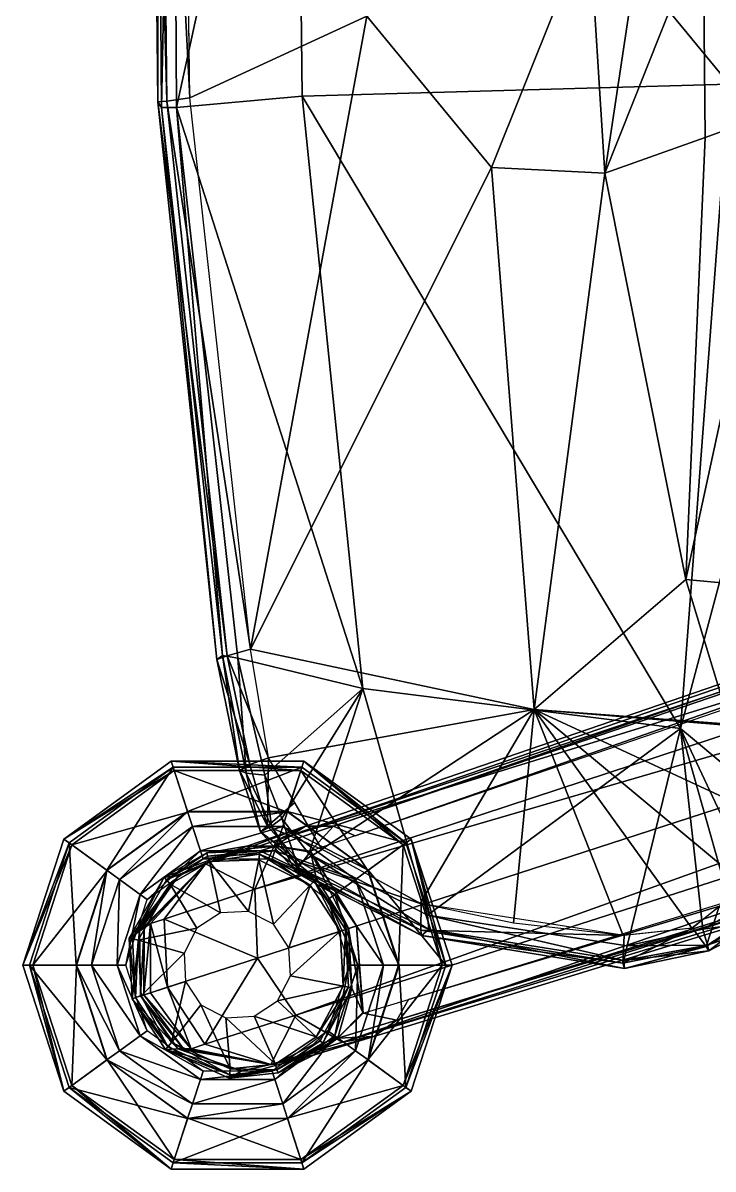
# Model space of a CAD drawing. Header units: inches. Extents: x -13.3 to 13.3, y -2.3 to 23.
# Drawn here: x -13.32 to -10.11, y 6.65 to 11.99 of the extents above; entities that cross this region are included whole.
import ezdxf

# ---------------------------------------------------------------- set-up
doc = ezdxf.new("R2010")
doc.units = ezdxf.units.IN
doc.header["$MEASUREMENT"] = 0
for name, color, linetype in [('AFUSE-3D-042', 42, 'Continuous'), ('AFUSE-3D-043', 43, 'Continuous'), ('AFUSE-3D-066', 66, 'Continuous')]:
    doc.layers.add(name, color=color, linetype=linetype)

msp = doc.modelspace()

# ---------------------------------------------------------------- meshes
at = {"layer": 'AFUSE-3D-042'}
mesh = msp.add_polyface(dxfattribs=at)
corners = [(-9.397, 13.9577, 37.4493), (-9.3372, 13.951, 37.4028), (-9.3989, 11.7078, 37.4023), (-9.4566, 11.7093, 37.4481), (-12.0452, 14.1477, 37.5701), (-9.9457, 14.045, 37.5694), (-10.032, 11.7004, 37.5806), (-12.0171, 11.6458, 37.5826), (-12.6009, 11.5931, 37.4481), (-12.6177, 14.2761, 37.4519), (-12.6888, 11.6194, 37.1795), (-12.7164, 14.2981, 37.1783), (-12.6916, 14.2926, 37.3893), (-12.6719, 11.5931, 37.3856), (-9.9908, 15.3103, 37.5496), (-9.4078, 15.2811, 37.4491), (-11.8194, 15.2275, 37.5531), (-12.4529, 15.2513, 37.4471), (-12.1922, 15.6489, 37.442), (-9.5979, 15.8855, 37.4509), (-11.7095, 15.9187, 37.4517), (-12.5232, 15.261, 37.3895), (-9.3467, 15.277, 37.405), (-9.3143, 15.27, 37.2282), (-9.3067, 13.9601, 37.2275), (-12.5374, 15.2929, 37.1823), (-9.3731, 11.6958, 37.2303), (-12.2295, 15.7174, 37.3854), (-9.5607, 15.9471, 37.4067), (-9.3355, 13.9601, 37.1513), (-9.4007, 11.695, 37.152), (-9.4268, 13.9468, 37.0672), (-9.3448, 15.258, 37.1536), (-9.4434, 15.2372, 37.054), (-9.5539, 15.9541, 37.1546), (-9.6258, 15.8839, 37.0433), (-12.233, 15.7402, 37.1905), (-12.5, 15.2762, 37.0972), (-12.188, 15.6956, 37.0921), (-12.4143, 15.242, 37.0396), (-12.6763, 14.2912, 37.0913), (-12.575, 14.2873, 37.0284), (-12.646, 11.6219, 37.0909), (-12.5391, 11.6372, 37.0238)]
mesh.append_faces([[corners[k] for k in face] for face in [(0, 1, 2), (2, 3, 0), (4, 5, 6), (6, 7, 4), (8, 9, 4), (4, 7, 8), (10, 11, 12), (12, 13, 10), (5, 0, 3), (3, 6, 5), (14, 15, 0), (0, 5, 14), (16, 14, 5), (5, 4, 16), (17, 16, 4), (4, 9, 17), (16, 17, 18), (19, 15, 14), (14, 16, 20), (18, 17, 21), (22, 15, 19), (1, 22, 23), (23, 24, 1), (21, 12, 11), (11, 25, 21), (24, 26, 2), (2, 1, 24), (9, 8, 13), (13, 12, 9), (27, 21, 25), (23, 22, 28), (0, 15, 22), (22, 1, 0), (17, 9, 12), (12, 21, 17), (26, 24, 29), (30, 29, 31), (32, 29, 24), (24, 23, 32), (29, 32, 33), (33, 31, 29), (34, 32, 23), (35, 33, 32), (36, 25, 37), (38, 37, 39), (40, 37, 25), (25, 11, 40), (37, 40, 41), (41, 39, 37), (42, 40, 11), (11, 10, 42), (40, 42, 43), (43, 41, 40)]], dxfattribs={"vtx2": -1})
mesh = msp.add_polyface(dxfattribs=at)
corners = [(-11.7347, 8.8892, 37.5462), (-12.316, 9.0307, 37.4492), (-12.6009, 11.5931, 37.4481), (-12.0171, 11.6458, 37.5826), (-12.1907, 8.487, 37.4503), (-12.1126, 8.2846, 37.45), (-10.2584, 8.7035, 37.5423), (-10.032, 11.7004, 37.5806), (-11.4354, 7.835, 37.4495), (-9.4566, 11.7093, 37.4481), (-9.7628, 8.289, 37.45), (-9.3989, 11.7078, 37.4023), (-9.712, 8.2549, 37.4076), (-12.1601, 8.2489, 37.3942), (-12.2774, 8.4954, 37.3907), (-12.3871, 9.0424, 37.3922), (-12.6719, 11.5931, 37.3856), (-12.4136, 9.0238, 37.1857), (-12.6888, 11.6194, 37.1795), (-9.9102, 7.9614, 37.4495), (-10.017, 7.8467, 37.4496), (-12.0367, 8.0563, 37.394), (-11.9857, 8.1201, 37.4495), (-9.3731, 11.6958, 37.2303), (-9.6773, 8.243, 37.229), (-12.211, 8.2222, 37.1852), (-12.3082, 8.5086, 37.1854), (-12.0501, 8.0429, 37.1868), (-12.178, 8.2486, 37.0952), (-12.2613, 8.5355, 37.0878), (-12.1743, 8.5673, 37.0301), (-12.052, 8.3596, 37.0307), (-12.0253, 8.0797, 37.1051), (-11.9241, 8.1406, 37.0269), (-9.4007, 11.695, 37.152), (-9.7027, 8.2446, 37.1469), (-9.4991, 11.7008, 37.0467), (-9.8025, 8.2698, 37.0371), (-9.3355, 13.9601, 37.1513), (-9.4268, 13.9468, 37.0672), (-12.3658, 9.0417, 37.084), (-12.646, 11.6219, 37.0909), (-12.2574, 9.0722, 37.0191), (-12.5391, 11.6372, 37.0238)]
mesh.append_faces([[corners[k] for k in face] for face in [(0, 1, 2), (2, 3, 0), (4, 1, 0), (0, 5, 4), (6, 0, 3), (3, 7, 6), (8, 0, 6), (6, 7, 9), (9, 10, 6), (9, 11, 12), (12, 10, 9), (4, 5, 13), (13, 14, 4), (1, 4, 14), (14, 15, 1), (16, 15, 17), (17, 18, 16), (6, 10, 19), (19, 20, 6), (21, 13, 5), (0, 8, 22), (22, 5, 0), (23, 24, 12), (12, 11, 23), (25, 26, 14), (14, 13, 25), (26, 17, 15), (15, 14, 26), (2, 1, 15), (15, 16, 2), (19, 10, 12), (27, 25, 13), (28, 29, 26), (26, 25, 28), (30, 29, 28), (28, 31, 30), (32, 28, 25), (28, 32, 33), (33, 31, 28), (34, 35, 24), (24, 23, 34), (35, 34, 36), (36, 37, 35), (38, 34, 23), (39, 36, 34), (40, 41, 18), (18, 17, 40), (41, 40, 42), (42, 43, 41), (29, 40, 17), (17, 26, 29), (30, 42, 40), (40, 29, 30)]], dxfattribs={"vtx2": -1})
mesh = msp.add_polyface(dxfattribs=at)
corners = [(-10.2584, 8.7035, 37.5423), (-10.5069, 7.6926, 37.4508), (-11.4354, 7.835, 37.4495), (-10.017, 7.8467, 37.4496), (-10.1545, 7.77, 37.4498), (-9.983, 7.7924, 37.3989), (-10.1334, 7.6956, 37.4024), (-10.5213, 7.6246, 37.4049), (-11.4291, 7.7679, 37.4007), (-11.9857, 8.1201, 37.4495), (-12.0367, 8.0563, 37.394), (-9.9102, 7.9614, 37.4495), (-9.8536, 7.9179, 37.4059), (-9.712, 8.2549, 37.4076), (-9.6773, 8.243, 37.229), (-9.8282, 7.8952, 37.228), (-12.1126, 8.2846, 37.45), (-9.9581, 7.7575, 37.2183), (-10.1268, 7.6693, 37.2252), (-10.5193, 7.5866, 37.2098), (-11.462, 7.7403, 37.1983), (-12.0501, 8.0429, 37.1868), (-12.1601, 8.2489, 37.3942), (-12.211, 8.2222, 37.1852), (-12.0253, 8.0797, 37.1051), (-11.4649, 7.7652, 37.1275), (-11.4641, 7.8875, 37.0308), (-11.9241, 8.1406, 37.0269), (-10.5259, 7.6114, 37.1393), (-10.5205, 7.7403, 37.0281), (-10.1386, 7.6893, 37.1543), (-10.2033, 7.775, 37.0452), (-9.9828, 7.7799, 37.1502), (-9.8483, 7.9136, 37.1551), (-9.7027, 8.2446, 37.1469), (-10.0789, 7.8746, 37.0418), (-9.9524, 7.9726, 37.0352), (-9.8025, 8.2698, 37.0371)]
mesh.append_faces([[corners[k] for k in face] for face in [(0, 1, 2), (0, 3, 4), (4, 1, 0), (4, 3, 5), (5, 6, 4), (1, 4, 6), (6, 7, 1), (2, 1, 7), (7, 8, 2), (9, 2, 8), (8, 10, 9), (3, 11, 12), (12, 5, 3), (12, 13, 14), (14, 15, 12), (16, 9, 10), (17, 18, 6), (6, 5, 17), (18, 19, 7), (7, 6, 18), (19, 20, 8), (8, 7, 19), (20, 21, 10), (10, 8, 20), (15, 17, 5), (5, 12, 15), (13, 12, 11), (22, 10, 21), (23, 21, 24), (25, 24, 21), (21, 20, 25), (24, 25, 26), (26, 27, 24), (28, 25, 20), (20, 19, 28), (25, 28, 29), (29, 26, 25), (30, 28, 19), (19, 18, 30), (28, 30, 31), (31, 29, 28), (32, 30, 18), (18, 17, 32), (33, 32, 17), (17, 15, 33), (34, 33, 15), (15, 14, 34), (30, 32, 35), (35, 31, 30), (36, 35, 32), (32, 33, 36), (37, 36, 33), (33, 34, 37)]], dxfattribs={"vtx2": -1})
mesh = msp.add_polyface(dxfattribs=at)
corners = [(-11.3199, 7.6027, 0.102), (-11.5105, 8.1892, 0.102), (-12.0094, 8.5517, 0.102), (-12.6261, 8.5517, 0.102), (-13.125, 8.1892, 0.102), (-13.3156, 7.6027, 0.102), (-13.125, 7.0162, 0.102), (-12.6261, 6.6537, 0.102), (-12.0094, 6.6537, 0.102), (-11.5105, 7.0162, 0.102), (-11.3199, 7.6027, 0.1522), (-11.5105, 8.1892, 0.1522), (-12.0094, 8.5517, 0.1522), (-12.6261, 8.5517, 0.1522), (-13.125, 8.1892, 0.1522), (-13.3156, 7.6027, 0.1522), (-13.125, 7.0162, 0.1522), (-12.6261, 6.6537, 0.1522), (-12.0094, 6.6537, 0.1522), (-11.5105, 7.0162, 0.1522), (-11.5669, 7.6027, 0.289), (-11.7103, 8.044, 0.289), (-12.0857, 8.3168, 0.289), (-12.5498, 8.3168, 0.289), (-12.9252, 8.044, 0.289), (-13.0686, 7.6027, 0.289), (-12.9252, 7.1614, 0.289), (-12.5498, 6.8886, 0.289), (-12.0857, 6.8886, 0.289), (-11.7103, 7.1614, 0.289), (-11.3499, 7.6027, 0.2028), (-11.5348, 8.1716, 0.2028), (-12.0187, 8.5232, 0.2028), (-12.6168, 8.5232, 0.2028), (-13.1007, 8.1716, 0.2028), (-13.2856, 7.6027, 0.2028), (-13.1007, 7.0338, 0.2028), (-12.6168, 6.6822, 0.2028), (-12.0187, 6.6822, 0.2028), (-11.5348, 7.0338, 0.2028), (-11.6391, 7.6027, 0.3924), (-11.7687, 8.0016, 0.3924), (-12.108, 8.2481, 0.3924), (-12.5274, 8.2481, 0.3924), (-12.8668, 8.0016, 0.3924), (-12.9964, 7.6027, 0.3924), (-12.8668, 7.2038, 0.3924), (-12.5274, 6.9573, 0.3924), (-12.108, 6.9573, 0.3924), (-11.7687, 7.2038, 0.3924), (-11.7582, 7.6027, 2.6379), (-11.8651, 7.9316, 2.6379), (-12.1448, 8.1348, 2.6379), (-12.4906, 8.1348, 2.6379), (-12.7704, 7.9316, 2.6379), (-12.8773, 7.6027, 2.6379), (-12.7704, 7.2738, 2.6379), (-12.4906, 7.0706, 2.6379), (-12.1448, 7.0706, 2.6379), (-11.8651, 7.2738, 2.6379), (-11.7984, 7.6027, 2.6929), (-11.8976, 7.908, 2.6929), (-12.1573, 8.0966, 2.6929), (-12.4782, 8.0966, 2.6929), (-12.7379, 7.908, 2.6929), (-12.8371, 7.6027, 2.6929), (-12.7379, 7.2975, 2.6929), (-12.4782, 7.1088, 2.6929), (-12.1573, 7.1088, 2.6929), (-11.8976, 7.2975, 2.6929), (-11.366, 7.6027, 0.0477), (-11.5477, 8.1621, 0.0477), (-12.0236, 8.5079, 0.0477), (-12.6119, 8.5079, 0.0477), (-13.0878, 8.1621, 0.0477), (-13.2695, 7.6027, 0.0477), (-13.0878, 7.0433, 0.0477), (-12.6119, 6.6975, 0.0477), (-12.0236, 6.6975, 0.0477), (-11.5477, 7.0433, 0.0477), (-11.5688, 7.6027, 0), (-11.7119, 8.0429, 0), (-12.0863, 8.3149, 0), (-12.5492, 8.3149, 0), (-12.9236, 8.0429, 0), (-13.0666, 7.6027, 0), (-12.9236, 7.1625, 0), (-12.5492, 6.8905, 0), (-12.0863, 6.8905, 0), (-11.7119, 7.1625, 0)]
mesh.append_faces([[corners[k] for k in face] for face in [(0, 1, 11), (11, 10, 0), (1, 2, 12), (12, 11, 1), (2, 3, 13), (13, 12, 2), (3, 4, 14), (14, 13, 3), (4, 5, 15), (15, 14, 4), (5, 6, 16), (16, 15, 5), (6, 7, 17), (17, 16, 6), (7, 8, 18), (18, 17, 7), (8, 9, 19), (19, 18, 8), (9, 0, 10), (10, 19, 9), (11, 31, 30), (30, 10, 11), (12, 32, 31), (31, 11, 12), (13, 33, 32), (32, 12, 13), (14, 34, 33), (33, 13, 14), (15, 35, 34), (34, 14, 15), (16, 36, 35), (35, 15, 16), (17, 37, 36), (36, 16, 17), (18, 38, 37), (37, 17, 18), (19, 39, 38), (38, 18, 19), (10, 30, 39), (39, 19, 10), (21, 20, 30), (30, 31, 21), (22, 21, 31), (31, 32, 22), (23, 22, 32), (32, 33, 23), (24, 23, 33), (33, 34, 24), (25, 24, 34), (34, 35, 25), (26, 25, 35), (35, 36, 26), (27, 26, 36), (36, 37, 27), (28, 27, 37), (37, 38, 28), (29, 28, 38), (38, 39, 29), (20, 29, 39), (39, 30, 20), (20, 21, 41), (41, 40, 20), (21, 22, 42), (42, 41, 21), (22, 23, 43), (43, 42, 22), (23, 24, 44), (44, 43, 23), (24, 25, 45), (45, 44, 24), (25, 26, 46), (46, 45, 25), (26, 27, 47), (47, 46, 26), (27, 28, 48), (48, 47, 27), (28, 29, 49), (49, 48, 28), (29, 20, 40), (40, 49, 29), (40, 41, 51), (51, 50, 40), (41, 42, 52), (52, 51, 41), (42, 43, 53), (53, 52, 42), (43, 44, 54), (54, 53, 43), (44, 45, 55), (55, 54, 44), (45, 46, 56), (56, 55, 45), (46, 47, 57), (57, 56, 46), (47, 48, 58), (58, 57, 47), (48, 49, 59), (59, 58, 48), (49, 40, 50), (50, 59, 49), (50, 51, 61), (61, 60, 50), (51, 52, 62), (62, 61, 51), (52, 53, 63), (63, 62, 52), (53, 54, 64), (64, 63, 53), (54, 55, 65), (65, 64, 54), (55, 56, 66), (66, 65, 55), (56, 57, 67), (67, 66, 56), (57, 58, 68), (68, 67, 57), (58, 59, 69), (69, 68, 58), (59, 50, 60), (60, 69, 59), (1, 0, 70), (70, 71, 1), (2, 1, 71), (71, 72, 2), (3, 2, 72), (72, 73, 3), (4, 3, 73), (73, 74, 4), (5, 4, 74), (74, 75, 5), (6, 5, 75), (75, 76, 6), (7, 6, 76), (76, 77, 7), (8, 7, 77), (77, 78, 8), (9, 8, 78), (78, 79, 9), (0, 9, 79), (79, 70, 0), (71, 70, 80), (80, 81, 71), (72, 71, 81), (81, 82, 72), (73, 72, 82), (82, 83, 73), (74, 73, 83), (83, 84, 74), (75, 74, 84), (84, 85, 75), (76, 75, 85), (85, 86, 76), (77, 76, 86), (86, 87, 77), (78, 77, 87), (87, 88, 78), (79, 78, 88), (88, 89, 79), (70, 79, 89), (89, 80, 70)]], dxfattribs={"vtx2": -1})
at = {"layer": 'AFUSE-3D-043'}
mesh = msp.add_polyface(dxfattribs=at)
corners = [(-1.6619, 12.8356, 5.4917), (-1.4788, 12.469, 5.5728), (-1.5484, 12.4461, 5.6322), (-2.1192, 11.6394, 5.5461), (-2.5255, 11.4996, 5.4662), (-2.4654, 11.4197, 7.2621), (-2.0556, 11.5574, 7.404), (-1.7452, 11.8402, 5.6322), (-1.6558, 11.7859, 7.5482), (-2.0117, 11.3028, 7.8368), (-2.4934, 11.1628, 7.6491), (-1.5184, 11.621, 7.9886), (-2.4257, 10.8198, 7.7513), (-1.9241, 10.9827, 7.9349), (-1.5577, 12.1142, 5.6735), (-1.4635, 12.0836, 7.5884), (-1.5021, 12.0961, 5.6216), (-1.7024, 11.7808, 5.5728), (-2.0661, 11.5918, 5.4917), (-2.4583, 11.463, 5.4094), (-1.4465, 12.0781, 5.6761), (-1.6637, 11.7538, 5.6404), (-2.0351, 11.5431, 5.5564), (-2.425, 11.4073, 5.4724), (-11.8712, 8.2496, 3.4369), (-1.6927, 10.4406, 7.404), (-1.696, 10.3368, 5.5461), (-1.2753, 10.3942, 5.6322), (-1.8068, 10.6723, 7.8368), (-2.2788, 10.5025, 7.6491), (-2.1052, 10.3111, 7.2621), (-1.2207, 10.7049, 7.9886), (-1.2757, 10.4674, 5.5728), (-1.6809, 10.4065, 5.4917), (-1.6845, 10.4641, 5.5564), (-2.0797, 10.3448, 5.4724)]
mesh.append_faces([[corners[k] for k in face] for face in [(0, 1, 2), (3, 4, 5), (5, 6, 3), (7, 3, 6), (6, 8, 7), (9, 6, 5), (5, 10, 9), (6, 9, 11), (11, 8, 6), (9, 10, 12), (12, 13, 9), (14, 7, 8), (8, 15, 14), (14, 16, 17), (17, 7, 14), (7, 17, 18), (18, 3, 7), (3, 18, 19), (19, 4, 3), (11, 9, 13), (20, 21, 17), (17, 16, 20), (17, 21, 22), (22, 18, 17), (18, 22, 23), (23, 19, 18), (4, 19, 24), (25, 26, 27), (28, 29, 30), (30, 25, 28), (31, 28, 25), (28, 13, 12), (12, 29, 28), (13, 28, 31), (32, 33, 34), (35, 34, 33)]], dxfattribs={"vtx2": -1})
mesh = msp.add_polyface(dxfattribs=at)
corners = [(-0.6807, 10.088, 7.5482), (-0.9044, 10.3629, 7.5884), (-0.9626, 10.2827, 5.6735), (-0.9282, 10.3301, 5.6216), (-0.6903, 10.0421, 5.5728), (-0.8939, 10.3773, 5.6761), (-2.5255, 11.4996, 5.4662), (-12.0019, 8.2497, 3.4682), (-12.1357, 8.1845, 3.7883), (-2.4654, 11.4197, 7.2621), (-2.4257, 10.8198, 7.7513), (-2.4934, 11.1628, 7.6491), (-12.2376, 7.9554, 4.0863), (-12.2257, 7.6355, 4.1625), (-2.4583, 11.463, 5.4094), (-2.425, 11.4073, 5.4724), (-11.7709, 8.2038, 3.5122), (-11.8712, 8.2496, 3.4369), (-2.1069, 10.2111, 5.4662), (-2.1052, 10.3111, 7.2621), (-11.8302, 7.2444, 3.7883), (-11.6837, 7.2702, 3.4682), (-1.696, 10.3368, 5.5461), (-1.6927, 10.4406, 7.404), (-1.235, 10.4907, 7.5482), (-1.2753, 10.3942, 5.6322), (-11.7338, 7.3786, 3.4686), (-11.5237, 7.4432, 3.5122), (-11.578, 7.3471, 3.4369), (-11.8517, 7.2627, 3.3801), (-1.2757, 10.4674, 5.5728), (-1.6809, 10.4065, 5.4917), (-2.074, 10.2802, 5.4094), (-12.0473, 7.3698, 4.0863), (-2.2788, 10.5025, 7.6491), (-2.0797, 10.3448, 5.4724), (-11.7356, 7.3828, 3.4541), (-11.7653, 7.7851, 3.492), (-11.7643, 7.7855, 3.5111)]
mesh.append_faces([[corners[k] for k in face] for face in [(0, 1, 2), (2, 3, 4), (4, 3, 5), (6, 7, 8), (8, 9, 6), (10, 11, 12), (12, 13, 10), (11, 9, 8), (8, 12, 11), (14, 15, 16), (16, 17, 14), (17, 7, 6), (18, 19, 20), (20, 21, 18), (22, 23, 19), (19, 18, 22), (2, 1, 24), (24, 25, 2), (26, 27, 28), (28, 29, 26), (2, 25, 30), (30, 3, 2), (25, 22, 31), (22, 18, 32), (32, 31, 22), (10, 13, 33), (33, 34, 10), (29, 28, 21), (31, 32, 35), (26, 36, 37), (37, 38, 26), (34, 33, 20), (20, 19, 34), (32, 28, 27), (27, 35, 32), (18, 21, 28), (28, 32, 18)]], dxfattribs={"vtx2": -1})
mesh = msp.add_polyface(dxfattribs=at)
corners = [(-12.2376, 7.9554, 4.0863), (-12.1357, 8.1845, 3.7883), (-12.4663, 8.0738, 3.6695), (-11.9787, 8.1325, 3.4686), (-12.1423, 8.1571, 3.3801), (-11.8712, 8.2496, 3.4369), (-11.7709, 8.2038, 3.5122), (-11.8012, 7.7735, 2.7693), (-11.952, 8.0068, 2.7693), (-11.9777, 8.1281, 3.4541), (-11.7653, 7.7851, 3.492), (-12.2749, 8.1561, 3.4107), (-12.0019, 8.2497, 3.4682), (-12.2124, 8.1346, 2.7693), (-12.1417, 8.1558, 3.3715), (-12.4613, 8.125, 2.7693), (-12.2767, 8.1556, 3.3984), (-11.7643, 7.7855, 3.5111), (-11.7356, 7.3828, 3.4541), (-11.962, 7.994, 2.7421), (-12.2153, 8.1187, 2.742), (-11.8163, 7.7686, 2.742), (-11.786, 7.496, 2.7693), (-12.2191, 8.0927, 2.7254), (-11.9796, 7.9753, 2.7254), (-12.1503, 7.793, 2.7254), (-12.2669, 7.8524, 2.7254), (-11.8409, 7.7606, 2.7254), (-12.079, 7.6832, 2.7254), (-11.827, 7.5053, 2.7254), (-12.0722, 7.5525, 2.7254), (-12.4481, 8.084, 2.7254)]
mesh.append_faces([[corners[k] for k in face] for face in [(0, 1, 2), (3, 4, 5), (5, 6, 3), (7, 8, 9), (9, 10, 7), (4, 11, 12), (12, 5, 4), (8, 13, 14), (14, 9, 8), (14, 13, 15), (15, 16, 14), (16, 11, 4), (4, 14, 16), (4, 3, 9), (9, 14, 4), (3, 17, 10), (10, 9, 3), (12, 11, 2), (2, 1, 12), (7, 10, 18), (8, 19, 20), (20, 13, 8), (7, 21, 19), (19, 8, 7), (21, 7, 22), (23, 24, 25), (25, 26, 23), (24, 27, 28), (28, 25, 24), (27, 29, 30), (30, 28, 27), (24, 23, 20), (20, 19, 24), (27, 24, 19), (19, 21, 27), (20, 23, 31), (29, 27, 21)]], dxfattribs={"vtx2": -1})
mesh = msp.add_polyface(dxfattribs=at)
corners = [(-12.6597, 8.011, 2.7693), (-12.5923, 8.018, 3.4656), (-12.2767, 8.1556, 3.3984), (-12.4613, 8.125, 2.7693), (-12.8214, 7.7282, 2.7693), (-12.7732, 7.7603, 3.5517), (-12.4663, 8.0738, 3.6695), (-12.6593, 7.8166, 3.9321), (-12.2376, 7.9554, 4.0863), (-12.7221, 7.7964, 3.8882), (-12.7519, 7.7754, 3.8153), (-12.753, 7.4642, 3.8673), (-12.7687, 7.4591, 3.5494), (-12.6441, 7.4996, 4.0093), (-12.8076, 7.4465, 2.7693), (-12.2749, 8.1561, 3.4107), (-12.2257, 7.6355, 4.1625), (-12.4573, 8.1095, 2.7422), (-12.6485, 7.9996, 2.742), (-12.8059, 7.7248, 2.742), (-12.7925, 7.4514, 2.742), (-12.2124, 8.1346, 2.7693), (-12.2153, 8.1187, 2.742), (-12.6306, 7.9791, 2.7254), (-12.4481, 8.084, 2.7254), (-12.3976, 7.8455, 2.7254), (-12.5073, 7.7742, 2.7254), (-12.7794, 7.7189, 2.7254), (-12.5667, 7.6576, 2.7254), (-12.7666, 7.4598, 2.7254), (-12.2191, 8.0927, 2.7254), (-12.2669, 7.8524, 2.7254)]
mesh.append_faces([[corners[k] for k in face] for face in [(0, 1, 2), (2, 3, 0), (4, 5, 1), (1, 0, 4), (6, 7, 8), (9, 10, 11), (10, 5, 12), (13, 7, 9), (9, 7, 6), (6, 10, 9), (5, 10, 6), (6, 1, 5), (5, 4, 14), (6, 15, 2), (2, 1, 6), (7, 13, 16), (16, 8, 7), (3, 17, 18), (18, 0, 3), (0, 18, 19), (19, 4, 0), (4, 19, 20), (21, 22, 17), (17, 3, 21), (23, 24, 25), (25, 26, 23), (27, 23, 26), (26, 28, 27), (29, 27, 28), (24, 30, 31), (31, 25, 24), (24, 23, 18), (18, 17, 24), (23, 27, 19), (19, 18, 23), (20, 19, 27), (24, 17, 22)]], dxfattribs={"vtx2": -1})
mesh = msp.add_polyface(dxfattribs=at)
corners = [(-12.753, 7.4642, 3.8673), (-12.7219, 7.4743, 3.9537), (-12.7221, 7.7964, 3.8882), (-12.7687, 7.4591, 3.5494), (-12.7519, 7.7754, 3.8153), (-12.6441, 7.4996, 4.0093), (-12.8076, 7.4465, 2.7693), (-12.7732, 7.7603, 3.5517), (-12.6532, 7.2104, 2.7693), (-12.3561, 7.0767, 2.7693), (-12.2975, 7.1106, 3.4656), (-12.5953, 7.2128, 3.5517), (-12.5692, 7.2131, 3.8153), (-12.5327, 7.2136, 3.8882), (-12.4701, 7.2342, 3.9321), (-12.1628, 7.1395, 3.6695), (-12.2257, 7.6355, 4.1625), (-12.7925, 7.4514, 2.742), (-12.8214, 7.7282, 2.7693), (-12.3537, 7.0925, 2.742), (-12.1345, 7.1159, 2.7422), (-12.6426, 7.2223, 2.742), (-12.5667, 7.6576, 2.7254), (-12.5599, 7.527, 2.7254), (-12.7666, 7.4598, 2.7254), (-12.1421, 7.142, 2.7254), (-12.3514, 7.1196, 2.7254), (-12.372, 7.3578, 2.7254), (-12.6246, 7.2426, 2.7254), (-12.4886, 7.4172, 2.7254), (-12.7794, 7.7189, 2.7254)]
mesh.append_faces([[corners[k] for k in face] for face in [(0, 1, 2), (3, 0, 4), (2, 1, 5), (6, 3, 7), (8, 9, 10), (10, 11, 8), (0, 12, 13), (13, 1, 0), (12, 0, 3), (3, 11, 12), (5, 1, 13), (13, 14, 5), (13, 12, 15), (15, 14, 13), (11, 10, 15), (15, 12, 11), (11, 3, 6), (6, 8, 11), (16, 5, 14), (17, 6, 18), (9, 19, 20), (8, 21, 19), (19, 9, 8), (6, 17, 21), (21, 8, 6), (22, 23, 24), (25, 26, 27), (26, 28, 29), (29, 27, 26), (28, 24, 23), (23, 29, 28), (30, 24, 17), (28, 26, 19), (19, 21, 28), (24, 28, 21), (21, 17, 24)]], dxfattribs={"vtx2": -1})
mesh = msp.add_polyface(dxfattribs=at)
corners = [(-12.3561, 7.0767, 2.7693), (-12.1286, 7.1011, 2.7693), (-11.9613, 7.1848, 3.3984), (-12.2975, 7.1106, 3.4656), (-12.0473, 7.3698, 4.0863), (-12.4701, 7.2342, 3.9321), (-12.1628, 7.1395, 3.6695), (-11.8302, 7.2444, 3.7883), (-11.7356, 7.3828, 3.4541), (-11.786, 7.496, 2.7693), (-11.8012, 7.7735, 2.7693), (-11.6837, 7.2702, 3.4682), (-11.9595, 7.1855, 3.4107), (-11.8517, 7.2627, 3.3801), (-11.852, 7.2641, 3.3715), (-11.9216, 7.2397, 2.7693), (-11.7338, 7.3786, 3.4686), (-12.2257, 7.6355, 4.1625), (-12.1345, 7.1159, 2.7422), (-11.8017, 7.5005, 2.7421), (-11.8163, 7.7686, 2.742), (-11.9333, 7.2508, 2.742), (-12.372, 7.3578, 2.7254), (-12.2413, 7.3646, 2.7254), (-12.1421, 7.142, 2.7254), (-11.827, 7.5053, 2.7254), (-11.9517, 7.2695, 2.7254), (-12.1316, 7.4359, 2.7254), (-12.0722, 7.5525, 2.7254), (-12.3514, 7.1196, 2.7254), (-12.3537, 7.0925, 2.742)]
mesh.append_faces([[corners[k] for k in face] for face in [(0, 1, 2), (2, 3, 0), (4, 5, 6), (6, 7, 4), (8, 9, 10), (11, 12, 13), (9, 8, 14), (14, 15, 9), (14, 2, 1), (1, 15, 14), (2, 14, 13), (13, 12, 2), (13, 14, 8), (8, 16, 13), (6, 3, 2), (2, 12, 6), (11, 7, 6), (6, 12, 11), (5, 4, 17), (18, 1, 0), (9, 19, 20), (15, 21, 19), (19, 9, 15), (15, 1, 18), (18, 21, 15), (22, 23, 24), (25, 26, 27), (27, 28, 25), (26, 24, 23), (23, 27, 26), (29, 24, 18), (18, 30, 29), (20, 19, 25), (26, 25, 19), (19, 21, 26), (24, 26, 21), (21, 18, 24)]], dxfattribs={"vtx2": -1})
at = {"layer": 'AFUSE-3D-066'}
mesh = msp.add_polyface(dxfattribs=at)
corners = [(-10.7962, 12.7304, 35.9811), (-11.716, 12.0169, 36.5572), (-11.651, 14.1362, 36.6146), (-12.5391, 11.6371, 37.0238), (-12.574, 14.2872, 37.0282), (-10.6823, 12.4477, 35.9671), (-11.1367, 11.3127, 36.3321), (-12.2574, 9.0722, 37.0191), (-10.61, 11.2868, 36.2662), (-10.4537, 12.3298, 35.9879), (-10.9395, 8.7921, 36.7635), (-11.9253, 8.1421, 37.0274), (-12.1743, 8.5673, 37.0301), (-11.4688, 7.8887, 37.0306), (-11.0345, 7.7985, 37.0321), (-9.5008, 11.7036, 37.0453), (-9.7581, 11.5917, 36.6576), (-9.607, 13.7028, 36.6593), (-9.4295, 13.9422, 37.0648), (-9.7384, 8.7026, 37.0326), (-10.0281, 8.718, 36.869), (-9.9667, 9.3717, 36.8209), (-9.6816, 9.4199, 37.0356), (-10.2332, 9.3958, 36.7049), (-10.1439, 11.4536, 36.4804), (-9.8035, 8.2641, 37.0353), (-9.9533, 7.9709, 37.035), (-10.206, 7.7746, 37.0445), (-10.5243, 7.7411, 37.0267), (-10.1525, 12.4377, 36.0902), (-10.1587, 12.9877, 35.8727), (-10.2542, 13.2084, 35.1117), (-10.2752, 12.9186, 35.6459), (-10.4082, 12.9271, 35.6203), (-10.3538, 13.1902, 35.1162), (-10.5254, 13.0263, 35.6136), (-10.4422, 13.2366, 35.1272)]
mesh.append_faces([[corners[k] for k in face] for face in [(0, 1, 2), (1, 3, 4), (5, 6, 1), (1, 0, 5), (1, 6, 7), (7, 3, 1), (8, 6, 5), (5, 9, 8), (6, 8, 10), (10, 7, 6), (10, 11, 12), (12, 7, 10), (13, 11, 10), (10, 14, 13), (15, 16, 17), (17, 18, 15), (19, 20, 21), (21, 22, 19), (16, 21, 23), (23, 24, 16), (10, 20, 19), (19, 25, 10), (26, 27, 10), (10, 25, 26), (28, 14, 10), (10, 27, 28), (29, 24, 8), (8, 9, 29), (16, 24, 29), (29, 17, 16), (17, 29, 30), (31, 32, 33), (33, 34, 31), (0, 35, 33), (33, 5, 0), (35, 36, 34), (34, 33, 35), (32, 9, 5), (5, 33, 32), (23, 10, 8), (8, 24, 23), (16, 15, 22), (22, 21, 16), (20, 10, 23), (23, 21, 20), (30, 29, 9), (9, 32, 30)]], dxfattribs={"vtx2": -1})

doc.saveas('drawing.dxf')
